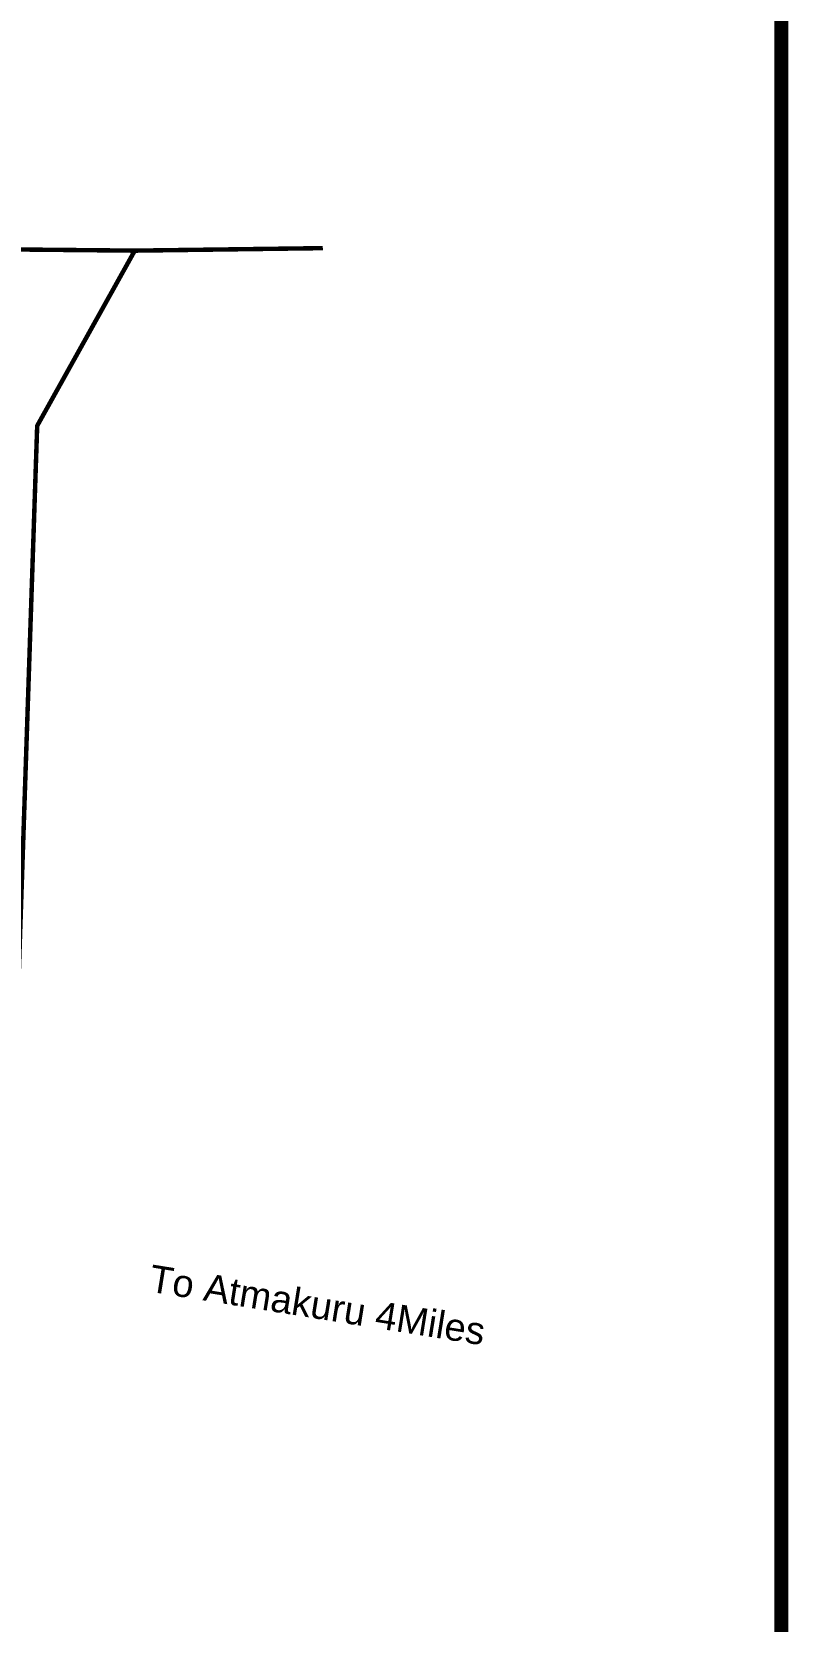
# Model space of a CAD drawing. Header units: feet. Extents: x 738530 to 748259, y 1619282 to 1626133.
# Drawn here: x 747395 to 748210, y 1622915 to 1624628 of the extents above; entities that cross this region are included whole.
import ezdxf

# ---------------------------------------------------------------- set-up
doc = ezdxf.new("R2010")
doc.units = ezdxf.units.FT
doc.header["$LTSCALE"] = 15
doc.header["$MEASUREMENT"] = 0
doc.linetypes.add('ACAD_ISO02W100', pattern=[15, 12, -3])
for name, color, linetype in [('PAPER SIZE', 10, 'Continuous'), ('PLOT NO', 7, 'Continuous'), ('VILLAGE BOUNDRY', 5, 'Continuous')]:
    doc.layers.add(name, color=color, linetype=linetype)
doc.styles.get("Standard").update_dxf_attribs({"font": 'arial.ttf'})

msp = doc.modelspace()

# ---------------------------------------------------------------- linework, layer by layer
at = {"layer": 'PAPER SIZE', "color": 5, "const_width": 15}
msp.add_lwpolyline([(738537.5, 1626125.8), (748202.6, 1626125.8), (748202.6, 1619289.5), (738537.5, 1619289.5), (738537.5, 1626125.8)], dxfattribs=at)
at = {"layer": 'VILLAGE BOUNDRY', "linetype": 'ACAD_ISO02W100', "ltscale": 0.2, "const_width": 4.81}
msp.add_lwpolyline([(746126.9, 1625043.8), (746269, 1625018.6), (746539.2, 1625019.8), (746549.4, 1625074.5), (746711.4, 1624858.6), (747304.1, 1624394.4), (747505.8, 1624392.4), (747400.6, 1624203.6), (747363.3, 1623094.3), (747109.7, 1622605.7), (746835.5, 1622614.6), (746209.9, 1622787.7), (745969.7, 1622929.5)], dxfattribs=at)
at = {"layer": 'VILLAGE BOUNDRY', "ltscale": 0.2, "const_width": 4.81}
msp.add_lwpolyline([(747505.8, 1624392.4), (747708.5, 1624395.1)], dxfattribs=at)

# ---------------------------------------------------------------- texts
at = {"layer": 'PLOT NO'}
msp.add_text('To Atmakuru 4Miles', height=29.429, rotation=350.8582, dxfattribs=at).set_placement((747519.9, 1623270.6))

doc.saveas('drawing.dxf')
